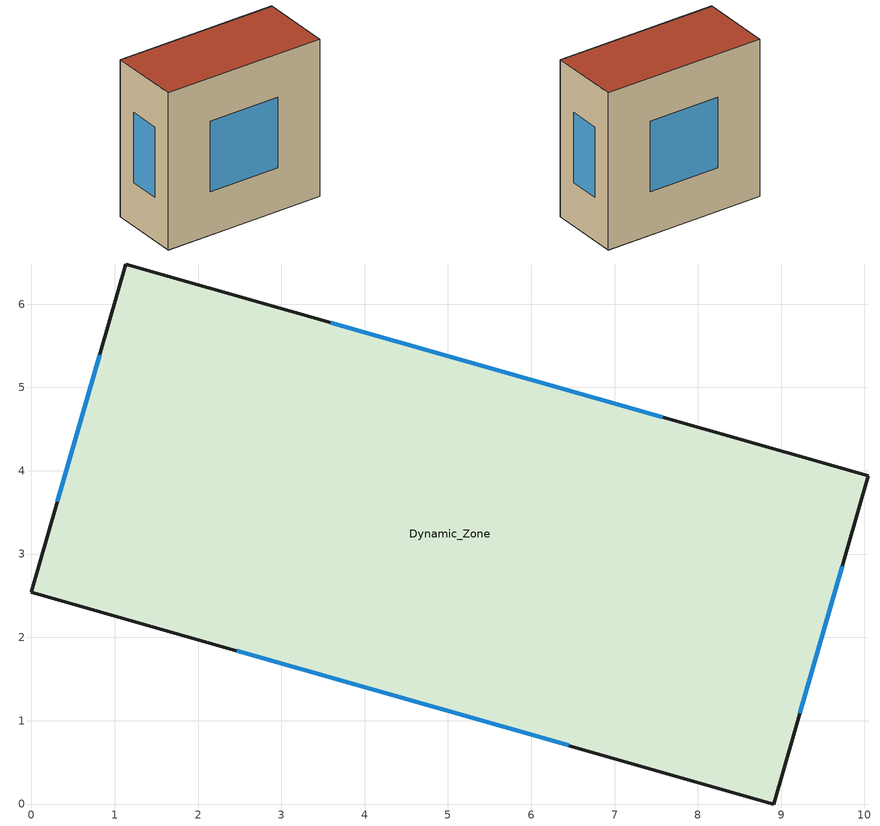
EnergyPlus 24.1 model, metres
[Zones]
Dynamic_Zone
 floor ground (Floor): 1.13,6.48 0,2.54 8.91,0 10.04,3.94 z0
 wall outside (Ext Wall): 10.04,3.94 8.91,0 0,2.54 1.13,6.48 10.04,3.94 z0:9
 window (Window): 9.73,2.85 9.22,1.09 / 6.45,0.7 2.46,1.84 / 0.31,3.63 0.82,5.39 / 3.59,5.78 7.58,4.64 z2.49:6.51
 roof outside (Roof): 10.04,3.94 8.91,0 0,2.54 1.13,6.48 z9
[BUILDING]
Generated Building: North Axis=0; Terrain=Suburbs; Loads Convergence Tolerance Value=0.04; Temperature Convergence Tolerance Value=0.4; Solar Distribution=FullInteriorAndExterior; Maximum Number of Warmup Days=25; Minimum Number of Warmup Days=6
[MATERIAL] Roughness=MediumRough; Thickness=0.2; Conductivity=0.5; Density=1000; Specific Heat=1000; Thermal Absorptance=0.9; Solar Absorptance=0.7; Visible Absorptance=0.7
Ext Wall Mat; Roof Mat; Floor Mat
[WINDOWMATERIAL:SIMPLEGLAZINGSYSTEM]
Window Mat: UFactor=3; Solar Heat Gain Coefficient=0.7; Visible Transmittance=0.8
[CONSTRUCTION]
Ext Wall: Ext Wall Mat
Roof: Roof Mat
Floor: Floor Mat
Window: Window Mat
[ZONE]
Dynamic_Zone: Type=1; Multiplier=1; Ceiling Height=autocalculate; Volume=autocalculate; Floor Area=autocalculate; Part of Total Floor Area=Yes
[ZONECONTROL:THERMOSTAT]
Dynamic_Zone Thermostat: Zone or ZoneList=Dynamic_Zone; Control Type Schedule=Yearly Thermostat; Control 1=Dual Setpoint - Dynamic_Zone; Temperature Difference Between Cutout And Setpoint=0
[THERMOSTATSETPOINT:DUALSETPOINT]
Dual Setpoint - Dynamic_Zone: Heating Setpoint Temperature Schedule=Zone Heating Setpoint Schedule; Cooling Setpoint Temperature Schedule=Zone Cooling Setpoint Schedule
[ZONEHVAC:IDEALLOADSAIRSYSTEM]
Dynamic_Zone IdealLoads: Availability Schedule=Always On; Maximum Heating Supply Air Temperature=50; Minimum Cooling Supply Air Temperature=13; Maximum Heating Supply Air Humidity Ratio=0.015; Minimum Cooling Supply Air Humidity Ratio=0.009; Heating Limit=NoLimit; Cooling Limit=NoLimit; Dehumidification Control Type=ConstantSupplyHumidityRatio; Cooling Sensible Heat Ratio=0.7; Humidification Control Type=ConstantSupplyHumidityRatio; Demand Controlled Ventilation Type=None; Outdoor Air Economizer Type=NoEconomizer; Heat Recovery Type=None; Sensible Heat Recovery Effectiveness=0.7; Latent Heat Recovery Effectiveness=0.65
[Zone equipment]
Dynamic_Zone: Dynamic_Zone IdealLoads
[SCHEDULE:COMPACT]
Always On: Through: 12/31, For: AllDays, Until: 24:00, 1
Yearly Thermostat: Through: 12/31, For: AllDays, Until: 24:00, 4
Zone Heating Setpoint Schedule: Through: 12/31, For: AllDays, Until: 24:00, 22
Zone Cooling Setpoint Schedule: Through: 12/31, For: AllDays, Until: 24:00, 24
